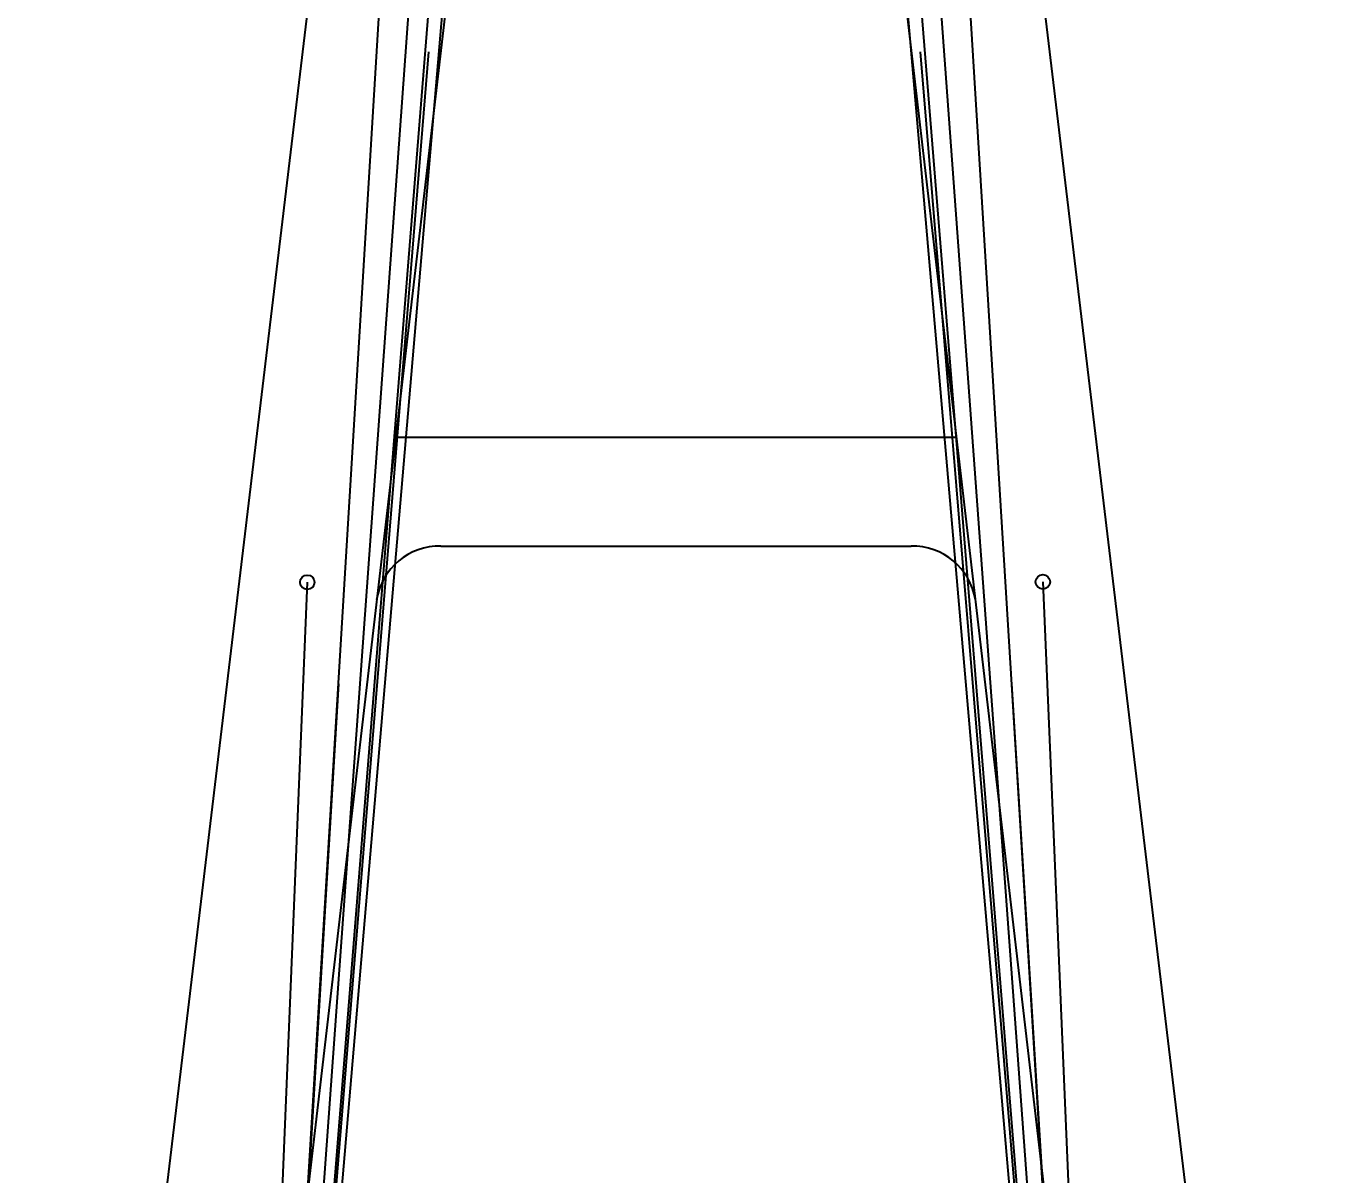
# Model space of a CAD drawing. Header units: millimetres. Extents: x 82 to 1107, y 39 to 638.
# Drawn here: x 1042.33 to 1078.18, y 506.27 to 537.96 of the extents above; entities that cross this region are included whole.
import ezdxf

# ---------------------------------------------------------------- set-up
doc = ezdxf.new("R2010")
doc.units = ezdxf.units.MM
doc.layers.add('elevation', color=250, linetype='Continuous', lineweight=40)

msp = doc.modelspace()

# ---------------------------------------------------------------- linework, layer by layer
at = {"layer": 'elevation'}
for p, q in [((1057.137, 597.318), (1042.331, 473.5)), ((1063.37, 597.318), (1078.176, 473.5)), ((1059.117, 583.186), (1046.331, 473.5)), ((1061.39, 583.186), (1074.176, 473.5)), ((1052.523, 526.613), (1067.984, 526.613)), ((1053.772, 523.613), (1066.735, 523.613))]:
    msp.add_line(p, q, dxfattribs=at)
at = {"layer": 'elevation', "color": 18, "true_color": 0x000000}
for p, q in [((1058.422, 592.318), (1047.869, 468.946)), ((1061.957, 592.32), (1072.646, 468.96)), ((1056.339, 574.892), (1047.869, 468.946)), ((1064.06, 574.896), (1072.646, 468.96)), ((1054.253, 557.446), (1047.869, 468.946)), ((1066.165, 557.453), (1072.646, 468.96)), ((1047.869, 468.946), (1052.171, 540.04)), ((1072.646, 468.96), (1068.266, 540.048)), ((1047.869, 468.946), (1053.441, 537.24)), ((1072.646, 468.96), (1066.999, 537.247)), ((1070.368, 522.625), (1072.646, 468.96)), ((1050.087, 522.614), (1047.869, 468.946)), ((1050.951, 519.814), (1047.869, 468.946)), ((1069.508, 519.824), (1072.646, 468.96))]:
    msp.add_line(p, q, dxfattribs=at)
for centre in [(1050.087, 522.614), (1070.368, 522.625)]:
    msp.add_circle(centre, 0.2, dxfattribs=at)
at = {"layer": 'elevation'}
for centre, start, end in [((1053.737, 521.855), 88.8557, 170.9775), ((1066.77, 521.855), 9.0225, 91.1443)]:
    msp.add_arc(centre, 1.759, start, end, dxfattribs=at)

doc.saveas('drawing.dxf')
